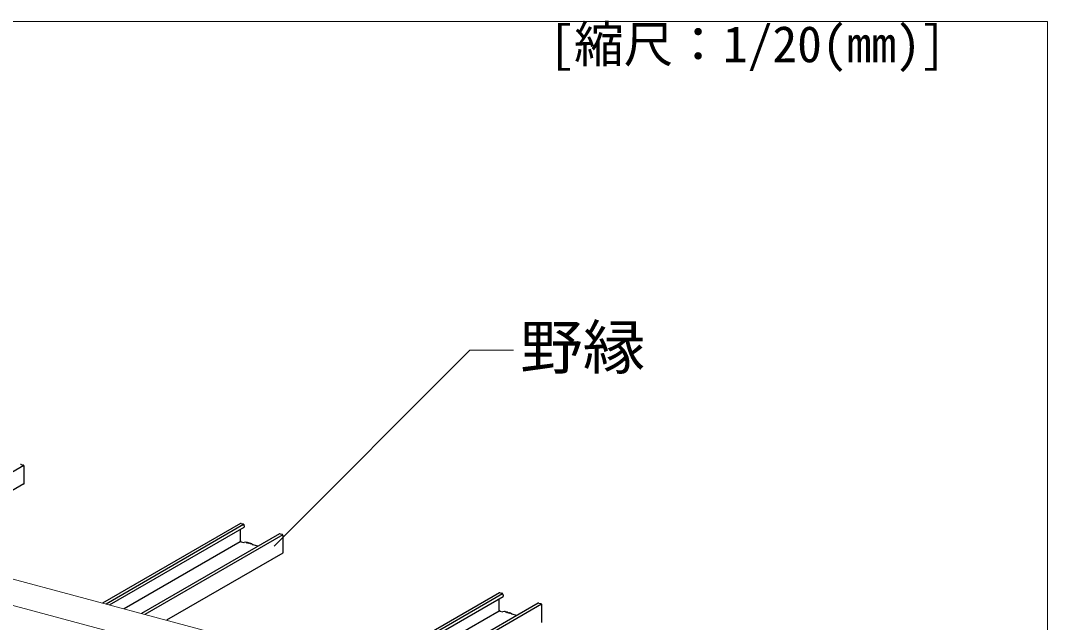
# Model space of a CAD drawing. Units: millimetres, scale not verified. Extents: x -3900 to 3900, y -2693 to 2650.
# Drawn here: x -1075 to -40, y 907 to 1514 of the extents above; entities that cross this region are included whole.
import ezdxf
from ezdxf.enums import TextEntityAlignment as Align

# ---------------------------------------------------------------- set-up
doc = ezdxf.new("R2010")
doc.units = ezdxf.units.MM
doc.header["$LTSCALE"] = 20
for name, color, linetype, lineweight in [('1-2_野縁受け', 3, 'Continuous', 18), ('1-3_野縁', 2, 'Continuous', 25), ('1-6_文字', 7, 'Continuous', 18), ('F-3_野縁', 3, 'Continuous', 18)]:
    doc.layers.add(name, color=color, linetype=linetype, lineweight=lineweight)
doc.layers.add('F-6_文字', color=7, linetype='Continuous')
doc.styles.add('ＭＳ ゴシック', font='')
doc.styles.get('ＭＳ ゴシック').set_extended_font_data('MS Gothic')

msp = doc.modelspace()

# ---------------------------------------------------------------- linework, layer by layer
at = {"layer": '1-2_野縁受け'}
for p, q in [((-399.02, 767.57), (-2262.24, 1266.82)), ((-430.51, 749.39), (-2293.73, 1248.64))]:
    msp.add_line(p, q, dxfattribs=at)
at = {"layer": '1-3_野縁'}
for p, q in [((-1074.04, 1066.2), (-1072.3, 1065.73)), ((-1071.4, 1065.14), (-1210.29, 984.95)), ((-1071, 1047.56), (-1071, 1063.88)), ((-1071.42, 1046.71), (-1188.51, 979.11)), ((-853.02, 1006.77), (-992.08, 926.48)), ((-849.97, 1005.59), (-988.61, 925.55)), ((-852.36, 1006.79), (-850.62, 1006.32)), ((-849.32, 1004.48), (-849.32, 1002.97)), ((-985.06, 924.6), (-849.32, 1002.97)), ((-814.01, 996.23), (-952.98, 916)), ((-810.6, 995.26), (-949.49, 915.07)), ((-853.2, 989.21), (-853.2, 1000.73)), ((-813.24, 996.32), (-811.5, 995.85)), ((-810.2, 977.68), (-810.2, 994)), ((-853.39, 988.29), (-970.48, 920.69)), ((-852.62, 988.39), (-849.69, 987.6)), ((-847.82, 987.89), (-849.49, 987.59)), ((-847.23, 987.55), (-847.41, 987.74)), ((-846.5, 987.5), (-846.75, 987.42)), ((-845.84, 987.17), (-846.02, 987.37)), ((-845.11, 987.13), (-845.36, 987.04)), ((-844.45, 986.8), (-844.63, 987)), ((-843.72, 986.76), (-843.97, 986.67)), ((-843.06, 986.43), (-843.24, 986.63)), ((-842.33, 986.38), (-842.58, 986.3)), ((-840.6, 985.21), (-841.9, 986.3)), ((-835.54, 983.81), (-840.42, 985.12)), ((-810.62, 976.83), (-927.71, 909.23)), ((-592.22, 936.89), (-731.28, 856.6)), ((-589.17, 935.71), (-727.81, 855.67)), ((-724.26, 854.72), (-588.52, 933.09)), ((-591.56, 936.9), (-589.82, 936.44)), ((-588.52, 934.6), (-588.52, 933.09)), ((-553.21, 926.35), (-692.18, 846.12)), ((-549.8, 925.38), (-688.69, 845.19)), ((-592.4, 919.33), (-592.4, 930.85)), ((-552.44, 926.43), (-550.7, 925.97)), ((-549.4, 907.8), (-549.4, 924.12)), ((-592.59, 918.41), (-709.68, 850.81)), ((-591.82, 918.5), (-588.89, 917.72)), ((-587.02, 918.01), (-588.69, 917.71)), ((-586.43, 917.67), (-586.61, 917.86)), ((-585.7, 917.62), (-585.95, 917.54)), ((-585.04, 917.29), (-585.22, 917.49)), ((-584.31, 917.25), (-584.56, 917.16)), ((-583.65, 916.92), (-583.83, 917.12)), ((-582.92, 916.88), (-583.17, 916.79)), ((-582.26, 916.55), (-582.44, 916.75)), ((-581.53, 916.5), (-581.78, 916.42)), ((-579.8, 915.33), (-581.1, 916.42)), ((-574.74, 913.93), (-579.62, 915.24))]:
    msp.add_line(p, q, dxfattribs=at)
for centre, radius, start, end in [((-1074.35, 1065.32), 0.914, 111.63576, 120), ((-1074.35, 1065.25), 0.981, 91.53006, 110.22615), ((-1074.33, 1065.08), 1.15, 75.2791, 92.31622), ((-1072.67, 1064.4), 1.38, 59.17209, 74.56137), ((-1072.59, 1064.62), 1.15, 75.2791, 75.27946), ((-1072.49, 1064.48), 0.744, 75.2791, 75.27988), ((-1072.81, 1064.09), 1.72, 47.4884, 60.39696), ((-1072.95, 1063.95), 1.92, 34.74982, 47.13036), ((-1073.06, 1063.85), 2.07, 23.69022, 35.42517), ((-1073.06, 1063.86), 2.06, 11.90216, 23.38902), ((-1072.86, 1063.87), 1.86, 0.40636, 12.91721), ((-1072.56, 1063.89), 1.57, 359.41102, 359.86507), ((-1071.79, 1047.35), 0.736, 300, 311.63971), ((-1071.84, 1047.41), 0.816, 311.50742, 330.15334), ((-1072.01, 1047.49), 1, 331.01143, 347.02867), ((-1072.25, 1047.57), 1.25, 345.93053, 359.86507), ((-1072.48, 1047.56), 1.49, 0.40636, 0.66471), ((-852.67, 1005.91), 0.914, 111.63576, 120), ((-852.67, 1005.84), 0.981, 91.53006, 110.22615), ((-852.65, 1005.67), 1.15, 75.2791, 92.31622), ((-850.99, 1004.99), 1.38, 59.17209, 74.56137), ((-850.91, 1005.21), 1.15, 75.2791, 75.27946), ((-851.13, 1004.68), 1.72, 47.4884, 60.39696), ((-851.27, 1004.54), 1.92, 34.74982, 47.13036), ((-851.38, 1004.44), 2.07, 23.69022, 35.42517), ((-851.38, 1004.45), 2.06, 11.90216, 23.38902), ((-851.18, 1004.46), 1.86, 0.40636, 12.91721), ((-850.88, 1004.47), 1.57, 359.41102, 359.86507), ((-813.55, 995.44), 0.914, 111.63576, 120), ((-813.55, 995.37), 0.981, 91.53006, 110.22615), ((-813.53, 995.2), 1.15, 75.2791, 92.31622), ((-811.87, 994.52), 1.38, 59.17209, 74.56137), ((-811.79, 994.74), 1.15, 75.2791, 75.27946), ((-811.69, 994.6), 0.744, 75.2791, 75.27988), ((-812.01, 994.21), 1.72, 47.4884, 60.39696), ((-812.15, 994.07), 1.92, 34.74982, 47.13036), ((-812.26, 993.97), 2.07, 23.69022, 35.42517), ((-812.26, 993.98), 2.06, 11.90216, 23.38902), ((-812.06, 993.99), 1.86, 0.40636, 12.91721), ((-811.76, 994), 1.57, 359.41102, 359.86507), ((-852.4, 989.33), 1.26, 179.82106, 179.82169), ((-852.39, 989.22), 0.817, 180.29314, 193.00909), ((-852.5, 989.21), 0.706, 179.82106, 179.82169), ((-852.28, 989.22), 0.923, 191.90993, 203.38126), ((-852.28, 989.22), 0.919, 203.65993, 215.45546), ((-852.33, 989.18), 0.851, 214.70239, 227.17778), ((-852.39, 989.12), 0.767, 227.46767, 240.41769), ((-852.46, 988.98), 0.618, 239.21449, 254.51897), ((-852.49, 988.91), 0.538, 254.33559, 255.6644), ((-852.38, 988.79), 0.964, 254.33559, 255.6644), ((-852.49, 988.86), 0.496, 254.96596, 255.03403), ((-849.57, 988.03), 0.45, 255, 280.09938), ((-847.74, 987.45), 0.45, 41.47553, 100.09938), ((-846.9, 987.84), 0.45, 221.47553, 288.52447), ((-846.36, 987.08), 0.45, 41.47553, 108.52447), ((-845.5, 987.47), 0.45, 221.47553, 288.52447), ((-844.96, 986.7), 0.45, 41.47553, 108.52447), ((-844.11, 987.1), 0.45, 221.47553, 288.52447), ((-843.57, 986.33), 0.45, 41.47553, 108.52447), ((-842.72, 986.73), 0.45, 221.47553, 288.52447), ((-842.19, 985.96), 0.45, 49.90062, 108.52447), ((-840.31, 985.55), 0.45, 229.90062, 255), ((-810.99, 977.47), 0.736, 300, 311.63971), ((-811.04, 977.53), 0.816, 311.50742, 330.15334), ((-811.21, 977.61), 1, 331.01143, 347.02867), ((-811.45, 977.69), 1.25, 345.93053, 359.86507), ((-811.68, 977.68), 1.49, 0.40636, 0.66471), ((-591.87, 936.03), 0.914, 111.63576, 120), ((-591.87, 935.96), 0.981, 91.53006, 110.22615), ((-591.85, 935.79), 1.15, 75.2791, 92.31622), ((-590.19, 935.11), 1.38, 59.17209, 74.56137), ((-590.11, 935.33), 1.15, 75.2791, 75.27946), ((-590.33, 934.8), 1.72, 47.4884, 60.39696), ((-590.47, 934.66), 1.92, 34.74982, 47.13036), ((-590.58, 934.55), 2.07, 23.69022, 35.42517), ((-590.58, 934.57), 2.06, 11.90216, 23.38902), ((-590.38, 934.58), 1.86, 0.40636, 12.91721), ((-590.08, 934.59), 1.57, 359.41102, 359.86507), ((-552.75, 925.56), 0.914, 111.63576, 120), ((-552.75, 925.49), 0.981, 91.53006, 110.22615), ((-552.73, 925.32), 1.15, 75.2791, 92.31622), ((-551.07, 924.64), 1.38, 59.17209, 74.56137), ((-550.99, 924.86), 1.15, 75.2791, 75.27946), ((-550.89, 924.72), 0.744, 75.2791, 75.27988), ((-551.21, 924.33), 1.72, 47.4884, 60.39696), ((-551.35, 924.19), 1.92, 34.74982, 47.13036), ((-551.46, 924.08), 2.07, 23.69022, 35.42517), ((-551.46, 924.1), 2.06, 11.90216, 23.38902), ((-551.26, 924.11), 1.86, 0.40636, 12.91721), ((-550.96, 924.12), 1.57, 359.41102, 359.86507), ((-591.6, 919.45), 1.26, 179.82106, 179.82169), ((-591.59, 919.33), 0.817, 180.29314, 193.00909), ((-591.7, 919.33), 0.706, 179.82106, 179.82169), ((-591.48, 919.34), 0.923, 191.90993, 203.38126), ((-591.48, 919.34), 0.919, 203.65993, 215.45546), ((-591.53, 919.29), 0.851, 214.70239, 227.17778), ((-591.59, 919.24), 0.767, 227.46767, 240.41769), ((-591.66, 919.1), 0.618, 239.21449, 254.51897), ((-591.69, 919.03), 0.538, 254.33559, 255.6644), ((-591.58, 918.91), 0.964, 254.33559, 255.6644), ((-591.69, 918.98), 0.496, 254.96596, 255.03403), ((-588.77, 918.15), 0.45, 255, 280.09938), ((-586.94, 917.57), 0.45, 41.47553, 100.09938), ((-586.1, 917.96), 0.45, 221.47553, 288.52447), ((-585.56, 917.19), 0.45, 41.47553, 108.52447), ((-584.7, 917.59), 0.45, 221.47553, 288.52447), ((-584.16, 916.82), 0.45, 41.47553, 108.52447), ((-583.31, 917.22), 0.45, 221.47553, 288.52447), ((-582.77, 916.45), 0.45, 41.47553, 108.52447), ((-581.92, 916.85), 0.45, 221.47553, 288.52447), ((-581.39, 916.08), 0.45, 49.90062, 108.52447), ((-579.51, 915.67), 0.45, 229.90062, 255), ((-550.19, 907.59), 0.736, 300, 311.63971), ((-550.24, 907.65), 0.816, 311.50742, 330.15334), ((-550.41, 907.73), 1, 331.01143, 347.02867), ((-550.65, 907.81), 1.25, 345.93053, 359.86507), ((-550.88, 907.8), 1.49, 0.40636, 0.66471)]:
    msp.add_arc(centre, radius, start, end, dxfattribs=at)
at = {"layer": '1-6_文字'}
msp.add_lwpolyline([(-577.95, 1181.46), (-621.91, 1181.46), (-819.32, 984.04)], dxfattribs=at)
at = {"layer": 'F-3_野縁'}
for p, q in [((-3820, 1512.81), (-40, 1512.81)), ((-40, 1512.81), (-40, -165.97))]:
    msp.add_line(p, q, dxfattribs=at)

# ---------------------------------------------------------------- texts
at = {"layer": '1-6_文字', "style": 'ＭＳ ゴシック', "width": 1.05}
msp.add_text('野縁', height=43.99, dxfattribs=at).set_placement((-571.31, 1149.29), align=Align.BOTTOM_LEFT)
at = {"layer": 'F-6_文字', "style": 'ＭＳ ゴシック'}
msp.add_text('[縮尺：1/20(mm)]', height=36.66, dxfattribs=at).set_placement((-541.99, 1460.82), align=Align.BOTTOM_LEFT)

doc.saveas('drawing.dxf')
